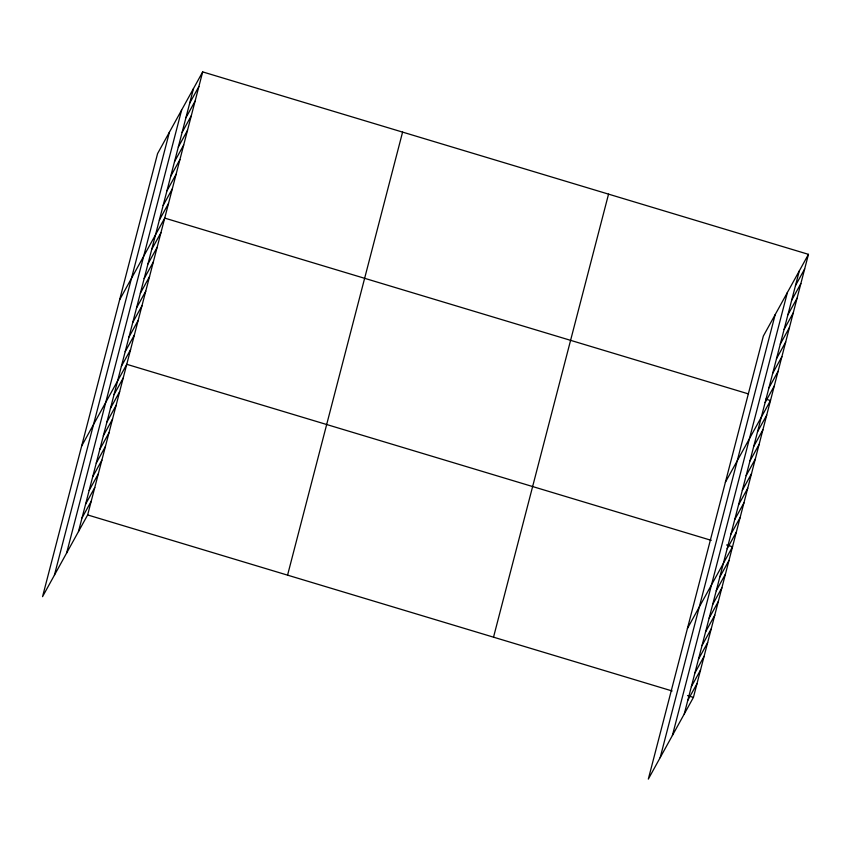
<?xml version="1.0" encoding="UTF-8"?>
<svg xmlns="http://www.w3.org/2000/svg" width="851" height="851" viewBox="0 0 851 851"><rect width="100%" height="100%" fill="white"/><g stroke="black" fill="none" stroke-linecap="round" stroke-linejoin="round"><path stroke-width="1.28" d="M54.411 575.18L169.423 132.139M66.623 553.054L181.635 110.013M78.473 531.577L193.496 88.536M202.676 71.899L157.573 153.616L42.55 596.657L87.653 514.94L202.676 71.899L808.45 254.343L693.427 697.384L648.324 779.101L763.347 336.06L808.45 254.343M287.564 575.148L402.587 132.107M493.527 637.176L608.55 194.134M660.174 757.624L775.197 314.583M672.396 735.498L787.409 292.457M684.247 714.021L799.27 270.98M189.699 103.152L198.879 86.525M185.901 117.778L195.081 101.141M182.114 132.394L191.294 115.768M178.316 147.01L187.497 130.384M174.519 161.637L183.699 145M170.721 176.253L179.901 159.626M166.924 190.879L176.104 174.242M163.126 205.495L172.317 188.869M159.339 220.122L168.519 203.485M119.619 299.818L164.722 218.101L748.018 393.779M151.744 249.354L160.924 232.727M147.946 263.98L157.127 247.343M144.149 278.596L153.329 261.97M140.362 293.223L149.542 276.586M136.564 307.839L145.744 291.212M132.767 322.455L141.947 305.828M128.969 337.081L138.149 320.444M125.171 351.697L134.352 335.071M121.374 366.324L130.565 349.687M81.653 446.02L126.767 364.313L711.245 540.342M114.023 394.63L123.204 378.004M110.47 408.331L119.651 391.694M106.918 422.022L116.098 405.395M103.365 435.712L112.545 419.086M99.812 449.413L108.992 432.776M96.248 463.104L105.428 446.477M92.695 476.794L101.875 460.168M89.142 490.495L98.322 473.858M85.589 504.186L94.769 487.559M82.036 517.876L91.217 501.25M795.472 285.596L804.652 268.969M791.675 300.222L800.855 283.585M787.877 314.838L797.068 298.201M784.09 329.454L793.27 312.828M780.293 344.081L789.473 327.444M776.495 358.696L785.675 342.07M772.697 373.323L781.878 356.686M768.9 387.939L778.08 371.313M765.113 402.555L774.293 385.928M725.382 482.262L770.495 400.544L765.762 399.119M757.518 431.797L766.698 415.171M753.72 446.424L762.9 429.787M749.922 461.04L759.103 444.413M746.125 475.666L755.316 459.029M742.338 490.282L751.518 473.656M738.54 504.898L747.721 488.272M734.743 519.525L743.923 502.888M730.945 534.141L740.125 517.514M727.148 548.767L736.328 532.13M687.427 628.463L732.541 546.757L726.626 544.97M719.797 577.074L728.977 560.447M716.244 590.775L725.424 574.138M712.691 604.465L721.871 587.839M709.138 618.156L718.318 601.529M705.575 631.857L714.766 615.22M702.022 645.547L711.202 628.921M698.469 659.238L707.649 642.611M694.916 672.939L704.096 656.302M691.363 686.629L700.543 670.003M687.799 700.32L696.99 683.693M87.653 514.94L672.141 690.969M687.512 695.607L693.427 697.384"/></g></svg>
